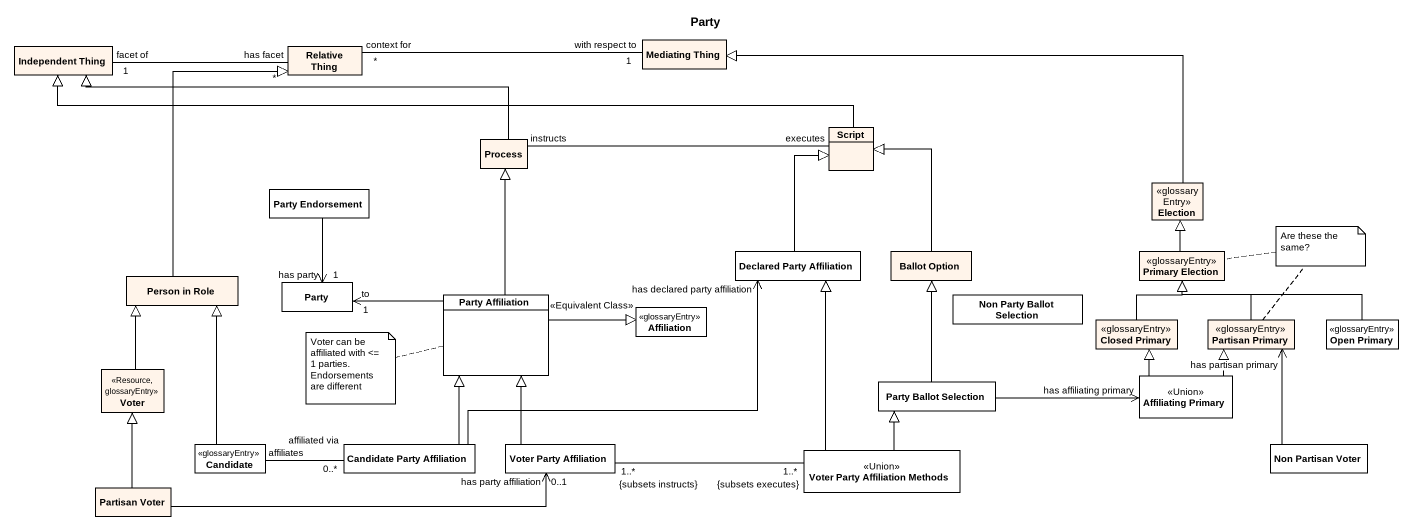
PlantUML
@startuml
title Party
hide circle
hide empty members
class "Independent Thing" as Independent_Thing #FFF4EA
class "Relative Thing" as Relative_Thing #FFF4EA
class "Mediating Thing" as Mediating_Thing #FFF4EA
class Script #FFF4EA
class "Process" as Process_ #FFF4EA
class "Party Endorsement" as Party_Endorsement
class Election <<glossaryEntry>> #FFF4EA
class "Person in Role" as Person_in_Role #FFF4EA
class Party
class "Declared Party Affiliation" as Declared_Party_Affiliation
class "Ballot Option" as Ballot_Option #FFF4EA
class "Primary Election" as Primary_Election <<glossaryEntry>> #FFF4EA
class "Party Affiliation" as Party_Affiliation
class Affiliation <<glossaryEntry>>
class "Non Party Ballot Selection" as Non_Party_Ballot_Selection
class "Closed Primary" as Closed_Primary <<glossaryEntry>> #FFF4EA
class "Partisan Primary" as Partisan_Primary <<glossaryEntry>> #FFF4EA
class "Open Primary" as Open_Primary <<glossaryEntry>>
class Voter <<Resource, glossaryEntry>> #FFF4EA
class "Party Ballot Selection" as Party_Ballot_Selection
class "Affiliating Primary" as Affiliating_Primary <<Union>>
class Candidate <<glossaryEntry>>
class "Candidate Party Affiliation" as Candidate_Party_Affiliation
class "Voter Party Affiliation" as Voter_Party_Affiliation
class "Non Partisan Voter" as Non_Partisan_Voter
class "Partisan Voter" as Partisan_Voter #FFF4EA
class "Voter Party Affiliation Methods" as Voter_Party_Affiliation_2 <<Union>>
Independent_Thing "facet of\n1" -right- "has facet\n*" Relative_Thing
Relative_Thing "context for\n*" -right- "with respect to\n1" Mediating_Thing
Script -left-|> Independent_Thing
Process_ -left-|> Independent_Thing
Process_ "instructs" -right- "executes" Script
Party_Endorsement --> "has party\n1" Party
Election -left-|> Mediating_Thing
Person_in_Role -up-|> Relative_Thing
Declared_Party_Affiliation -up-|> Script
Ballot_Option -up-|> Script
Primary_Election -up-|> Election
Party_Affiliation -up-|> Process_
Party_Affiliation -left-> "to\n1" Party
Party_Affiliation -right-|> Affiliation : <<Equivalent Class>>
Closed_Primary -up-|> Primary_Election
Partisan_Primary -up-|> Primary_Election
Open_Primary -left-|> Primary_Election
Voter -up-|> Person_in_Role
Party_Ballot_Selection -up-|> Ballot_Option
Party_Ballot_Selection -right-> "has affiliating primary" Affiliating_Primary
Affiliating_Primary -up-|> Closed_Primary
Affiliating_Primary -up-|> Partisan_Primary
Candidate -up-|> Person_in_Role
Candidate "affiliates" -right- "affiliated via\n0..*" Candidate_Party_Affiliation
Candidate_Party_Affiliation -right-> "has declared party affiliation" Declared_Party_Affiliation
Candidate_Party_Affiliation -up-|> Party_Affiliation
Voter_Party_Affiliation -up-|> Party_Affiliation
Voter_Party_Affiliation "1..*\n{subsets instructs}" -right- "1..*\n{subsets executes}" Voter_Party_Affiliation_2
Non_Partisan_Voter -up-> "has partisan primary" Partisan_Primary
Partisan_Voter -up-|> Voter
Partisan_Voter -right-> "has party affiliation\n0..1" Voter_Party_Affiliation
Voter_Party_Affiliation_2 -up-|> Declared_Party_Affiliation
Voter_Party_Affiliation_2 -up-|> Party_Ballot_Selection
note as N1
  Are these the same?
end note
N1 .. Partisan_Primary
N1 .. Primary_Election
note left of Party_Affiliation : Voter can be affiliated with <= 1 parties. Endorsements are different
@enduml
